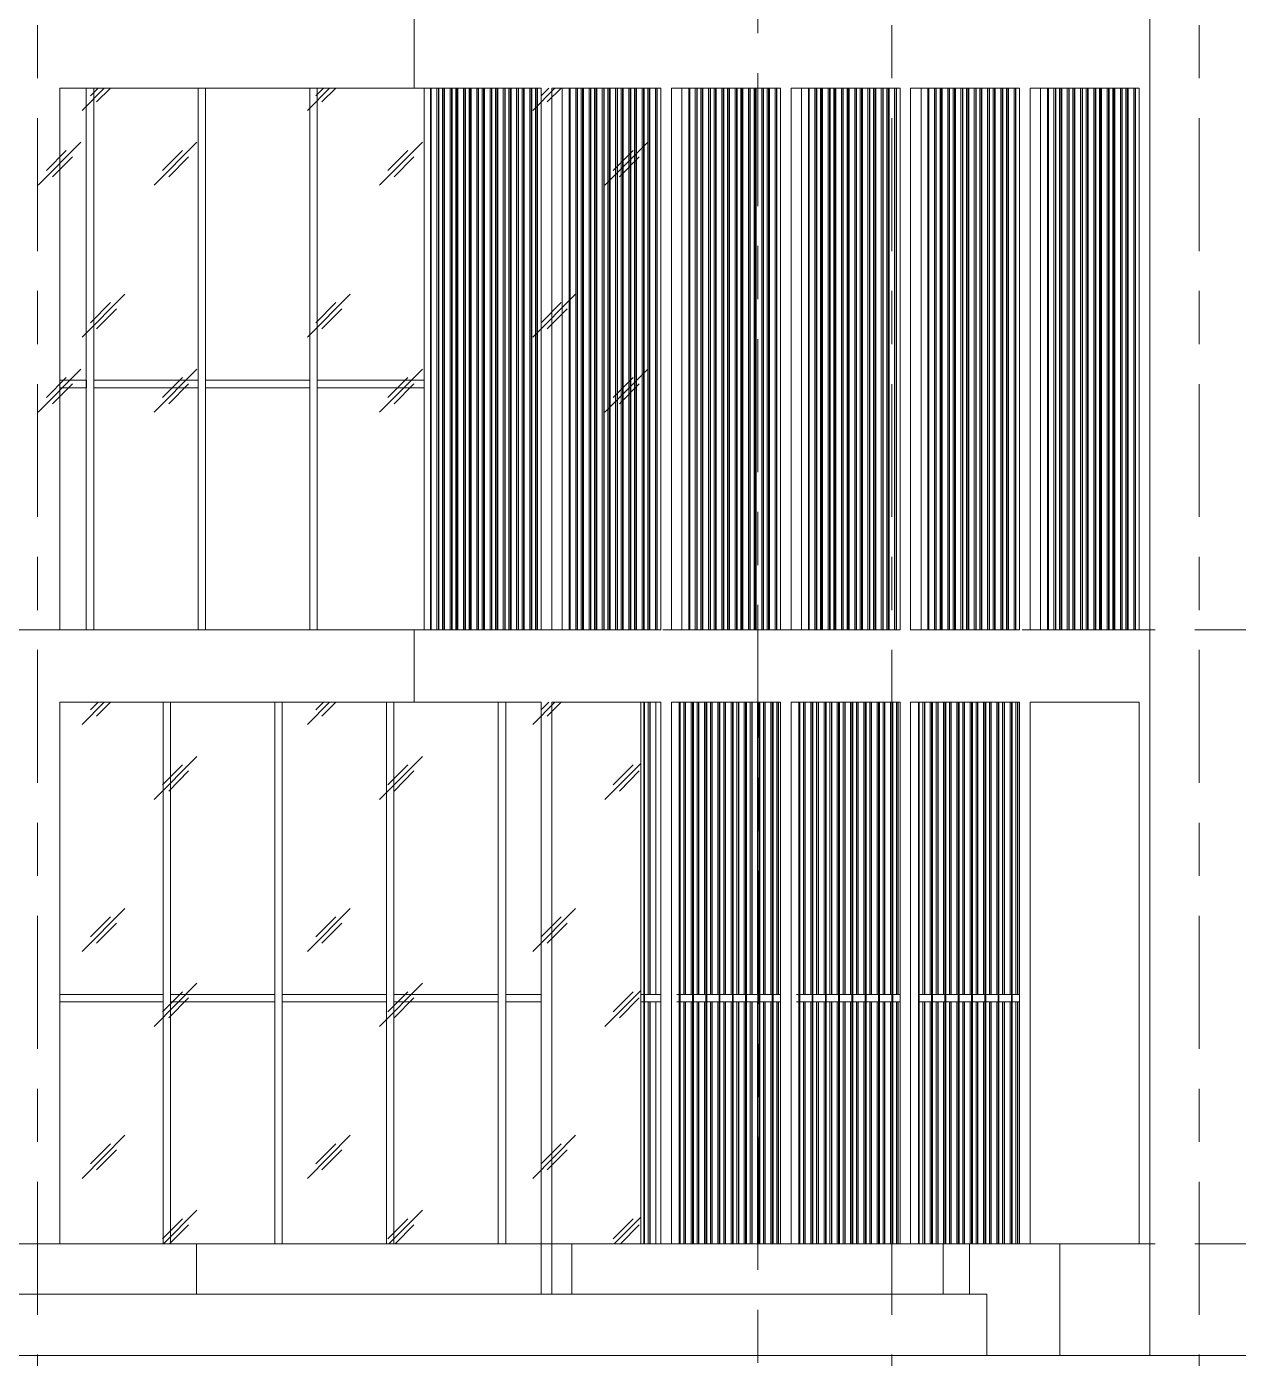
# Model space of a CAD drawing. Header units: millimetres. Extents: x -2100 to 124761, y -10432 to 93550.
# Drawn here: x 11353 to 22201, y -1025 to 10900 of the extents above; entities that cross this region are included whole.
import ezdxf

# ---------------------------------------------------------------- set-up
doc = ezdxf.new("R2010")
doc.units = ezdxf.units.MM
doc.linetypes.add('Centre', pattern=[31.75, 6.35, -4.7625, 15.875, -4.7625])
for name, color, linetype, lineweight in [('A-GLAZ-CWMG', 55, 'Continuous', 5), ('KINH', 152, 'Continuous', 5), ('NET CAT', 3, 'Continuous', 5), ('NET CATConcrete', 3, 'Continuous', 5), ('NET-THAY', 2, 'Continuous', 9), ('TRUC', 225, 'Continuous', 5)]:
    doc.layers.add(name, color=color, linetype=linetype, lineweight=lineweight)

# ---------------------------------------------------------------- blocks, each defined once
blk = doc.blocks.new('ALC1807-ASCENT PLAZA-KET CAU 180524_rvt-1-MẶT ĐỨNG TRỤC A-Q')
at = {"layer": 'NET-THAY'}
for p, q in [((11650, 10350), (11650, 5500)), ((11650, 4850), (11650, 0))]:
    blk.add_line(p, q, dxfattribs=at)
blk = doc.blocks.new('System Panel - Glazed-1982567-MẶT ĐỨNG TRỤC A-Q')
at = {"layer": 'KINH'}
blk.add_line((14912, 5500), (14912, 7667), dxfattribs=at)
blk = doc.blocks.new('System Panel - Glazed-1982687-MẶT ĐỨNG TRỤC A-Q')
at = {"layer": 'KINH'}
blk.add_line((14912, 7733), (14912, 10350), dxfattribs=at)
blk = doc.blocks.new('System Panel - Glazed-1982774-MẶT ĐỨNG TRỤC A-Q')
at = {"layer": 'KINH'}
blk.add_line((16149, 10350), (16149, 5500), dxfattribs=at)
blk = doc.blocks.new('Rectangular Mullion - Rectangular Mullion-V29-MẶT ĐỨNG TRỤC A-Q')
at = {"layer": 'A-GLAZ-CWMG'}
for p, q in [((20177, 2167), (20177, 2233)), ((20243, 2233), (20177, 2233)), ((20243, 2167), (20177, 2167))]:
    blk.add_line(p, q, dxfattribs=at)
blk = doc.blocks.new('Rectangular Mullion - Rectangular Mullion-V30-MẶT ĐỨNG TRỤC A-Q')
at = {"layer": 'A-GLAZ-CWMG'}
for p, q in [((20058, 2167), (20058, 2233)), ((20169, 2233), (20058, 2233)), ((20169, 2167), (20058, 2167)), ((20169, 2233), (20169, 2167))]:
    blk.add_line(p, q, dxfattribs=at)
blk = doc.blocks.new('Rectangular Mullion - Rectangular Mullion-V31-MẶT ĐỨNG TRỤC A-Q')
at = {"layer": 'A-GLAZ-CWMG'}
for p, q in [((20169, 2200), (20169, 0)), ((20177, 2200), (20177, 0)), ((20210, 2167), (20210, 0)), ((20223, 2167), (20223, 0)), ((20226, 2167), (20226, 0))]:
    blk.add_line(p, q, dxfattribs=at)
blk = doc.blocks.new('Rectangular Mullion - Rectangular Mullion-V32-MẶT ĐỨNG TRỤC A-Q')
at = {"layer": 'A-GLAZ-CWMG'}
for p, q in [((20050, 2200), (20050, 0)), ((20058, 2200), (20058, 0)), ((20091, 2167), (20091, 0)), ((20104, 2167), (20104, 0)), ((20107, 2167), (20107, 0)), ((20157, 2167), (20157, 0))]:
    blk.add_line(p, q, dxfattribs=at)
blk = doc.blocks.new('Rectangular Mullion - Rectangular Mullion-V33-MẶT ĐỨNG TRỤC A-Q')
at = {"layer": 'A-GLAZ-CWMG'}
for p, q in [((20169, 4850), (20169, 2200)), ((20177, 4850), (20177, 2200)), ((20210, 4850), (20210, 2233)), ((20223, 4850), (20223, 2233)), ((20226, 4850), (20226, 2233))]:
    blk.add_line(p, q, dxfattribs=at)
blk = doc.blocks.new('Rectangular Mullion - Rectangular Mullion-V34-MẶT ĐỨNG TRỤC A-Q')
at = {"layer": 'A-GLAZ-CWMG'}
for p, q in [((20050, 4850), (20050, 2200)), ((20058, 4850), (20058, 2200)), ((20091, 4850), (20091, 2233)), ((20104, 4850), (20104, 2233)), ((20107, 4850), (20107, 2233)), ((20157, 4850), (20157, 2233))]:
    blk.add_line(p, q, dxfattribs=at)
blk = doc.blocks.new('Rectangular Mullion - Rectangular Mullion-1982645-MẶT ĐỨNG TRỤC A-Q')
at = {"layer": 'A-GLAZ-CWMG'}
for p, q in [((18266, 2233), (18245, 2233)), ((18266, 2167), (18245, 2167)), ((18266, 2233), (18266, 2167))]:
    blk.add_line(p, q, dxfattribs=at)
blk = doc.blocks.new('Rectangular Mullion - Rectangular Mullion-V35-MẶT ĐỨNG TRỤC A-Q')
at = {"layer": 'A-GLAZ-CWMG'}
for p, q in [((17031, 2233), (16850, 2233)), ((17031, 2167), (16850, 2167))]:
    blk.add_line(p, q, dxfattribs=at)
blk = doc.blocks.new('Rectangular Mullion - Rectangular Mullion-V36-MẶT ĐỨNG TRỤC A-Q')
at = {"layer": 'A-GLAZ-CWMG'}
for p, q in [((15642, 2167), (15642, 2233)), ((15961, 2233), (15642, 2233)), ((15961, 2167), (15642, 2167))]:
    blk.add_line(p, q, dxfattribs=at)
blk = doc.blocks.new('Rectangular Mullion - Rectangular Mullion-V37-MẶT ĐỨNG TRỤC A-Q')
at = {"layer": 'A-GLAZ-CWMG'}
for p, q in [((14642, 2167), (14642, 2233)), ((15575, 2233), (14642, 2233)), ((15575, 2167), (14642, 2167)), ((15575, 2233), (15575, 2167))]:
    blk.add_line(p, q, dxfattribs=at)
blk = doc.blocks.new('Rectangular Mullion - Rectangular Mullion-1982772-MẶT ĐỨNG TRỤC A-Q')
at = {"layer": 'A-GLAZ-CWMG'}
for p, q in [((12575, 2233), (11650, 2233)), ((12575, 2167), (11650, 2167)), ((12575, 2233), (12575, 2167))]:
    blk.add_line(p, q, dxfattribs=at)
blk = doc.blocks.new('Rectangular Mullion - Rectangular Mullion-V38-MẶT ĐỨNG TRỤC A-Q')
at = {"layer": 'A-GLAZ-CWMG'}
for p, q in [((15575, 2200), (15575, 0)), ((15642, 2200), (15642, 0))]:
    blk.add_line(p, q, dxfattribs=at)
blk = doc.blocks.new('Rectangular Mullion - Rectangular Mullion-V39-MẶT ĐỨNG TRỤC A-Q')
at = {"layer": 'A-GLAZ-CWMG'}
for p, q in [((15575, 4850), (15575, 2200)), ((15642, 4850), (15642, 2200))]:
    blk.add_line(p, q, dxfattribs=at)
blk = doc.blocks.new('Rectangular Mullion - Rectangular Mullion-V40-MẶT ĐỨNG TRỤC A-Q')
at = {"layer": 'A-GLAZ-CWMG'}
for p, q in [((13944, 13167), (13944, 13233)), ((14902, 13233), (13944, 13233)), ((14902, 13167), (13944, 13167)), ((14902, 13233), (14902, 13167))]:
    blk.add_line(p, q, dxfattribs=at)
blk = doc.blocks.new('Rectangular Mullion - Rectangular Mullion-V51-MẶT ĐỨNG TRỤC A-Q')
at = {"layer": 'A-GLAZ-CWMG'}
for p, q in [((11888, 7733), (11650, 7733)), ((11888, 7667), (11650, 7667)), ((11888, 7733), (11888, 7667))]:
    blk.add_line(p, q, dxfattribs=at)
blk = doc.blocks.new('Rectangular Mullion - Rectangular Mullion-V56-MẶT ĐỨNG TRỤC A-Q')
at = {"layer": 'A-GLAZ-CWMG'}
for p, q in [((14968, 10350), (14968, 5500)), ((14976, 10350), (14976, 5500)), ((15026, 10350), (15026, 5500)), ((15039, 10350), (15039, 5500)), ((15043, 10350), (15043, 5500)), ((15076, 10350), (15076, 5500))]:
    blk.add_line(p, q, dxfattribs=at)
blk = doc.blocks.new('Rectangular Mullion - Rectangular Mullion-V57-MẶT ĐỨNG TRỤC A-Q')
at = {"layer": 'A-GLAZ-CWMG'}
for p, q in [((15920, 10350), (15920, 5500)), ((15928, 10350), (15928, 5500))]:
    blk.add_line(p, q, dxfattribs=at)
blk = doc.blocks.new('Rectangular Mullion - Rectangular Mullion-V58-MẶT ĐỨNG TRỤC A-Q')
at = {"layer": 'A-GLAZ-CWMG'}
for p, q in [((16925, 10350), (16925, 5500)), ((16933, 10350), (16933, 5500)), ((16983, 10350), (16983, 5500)), ((16996, 10350), (16996, 5500)), ((16999, 10350), (16999, 5500))]:
    blk.add_line(p, q, dxfattribs=at)

msp = doc.modelspace()

# ---------------------------------------------------------------- hatches: boundary and pattern name
at = {"layer": 'KINH'}
h = msp.add_hatch(dxfattribs=at)
h.set_pattern_fill('FP_11', color=256, angle=180, style=0, pattern_type=2)
h.set_pattern_definition([(225.204, (21795, 19948.4), (-0.002, -2032), [252.7, -2610.8]), (225.204, (21849.8, 19893.3), (-0.002, -2032), [252.7, -2610.8]), (225.204, (21925.1, 20024.3), (-0.002, -2032), [544.27, -2319.24]), (225.204, (23167, 18587), (-0.002, -2032), [252.7, -2610.8]), (225.204, (23221.7, 18531.8), (-0.002, -2032), [252.7, -2610.8]), (225.204, (23297, 18662.9), (-0.002, -2032), [544.27, -2319.24])])
h.paths.add_polyline_path([(6574.9, 10350), (6574.9, 6650), (12399.9, 6650), (12399.9, 10350)])
h = msp.add_hatch(dxfattribs=at)
h.set_pattern_fill('FP_11', color=256, angle=180, style=0, pattern_type=2)
h.set_pattern_definition([(225.204, (26870, 19948.4), (-0.002, -2032), [252.7, -2610.8]), (225.204, (26924.8, 19893.3), (-0.002, -2032), [252.7, -2610.8]), (225.204, (27000.1, 20024.3), (-0.002, -2032), [544.27, -2319.24]), (225.204, (28242, 18587), (-0.002, -2032), [252.7, -2610.8]), (225.204, (28296.7, 18531.8), (-0.002, -2032), [252.7, -2610.8]), (225.204, (28372, 18662.9), (-0.002, -2032), [544.27, -2319.24])])
h.paths.add_polyline_path([(11649.9, 10350), (11649.9, 6650), (17474.9, 6650), (17474.9, 10350)])
h = msp.add_hatch(dxfattribs=at)
h.set_pattern_fill('FP_11', color=256, angle=180, style=0, pattern_type=2)
h.set_pattern_definition([(225.204, (26870, 14448.4), (-0.002, -2032), [252.7, -2610.8]), (225.204, (26924.8, 14393.3), (-0.002, -2032), [252.7, -2610.8]), (225.204, (27000.1, 14524.3), (-0.002, -2032), [544.27, -2319.24]), (225.204, (28242, 13087), (-0.002, -2032), [252.7, -2610.8]), (225.204, (28296.7, 13031.8), (-0.002, -2032), [252.7, -2610.8]), (225.204, (28372, 13162.9), (-0.002, -2032), [544.27, -2319.24])])
h.paths.add_polyline_path([(11649.9, 4850), (11649.9, 0), (16850.4, 0), (16850.4, 4850)])

# ---------------------------------------------------------------- linework, layer by layer
at = {"layer": 'NET CAT'}
for p, q in [((15961, 5500), (15961, 10350)), ((16056.1, 10350), (16056.1, 5500)), ((17031.4, 5500), (17031.4, 10350)), ((17126.5, 10350), (17126.5, 5500)), ((18101.8, 5500), (18101.8, 10350)), ((18197, 10350), (18197, 5500)), ((19172.2, 5500), (19172.2, 10350)), ((19267.4, 10350), (19267.4, 5500)), ((20242.6, 5500), (20242.6, 10350)), ((20337.8, 10350), (20337.8, 5500)), ((21313.1, 5500), (21313.1, 10350)), ((15961, -450), (15961, 4850)), ((16056.1, 4850), (16056.1, -450)), ((16850.4, 0), (16850.4, 4850)), ((17031.4, 0), (17031.4, 4850)), ((17126.5, 4850), (17126.5, 0)), ((18101.8, 0), (18101.8, 4850)), ((18197, 4850), (18197, 0)), ((19172.2, 0), (19172.2, 4850)), ((19267.4, 4850), (19267.4, 0)), ((20242.6, 0), (20242.6, 4850))]:
    msp.add_line(p, q, dxfattribs=at)
msp.add_lwpolyline([(44599.9, -1000), (-2000.1, -1000)], dxfattribs=at)
at = {"layer": 'NET CATConcrete'}
for p, q in [((14823.7, 10350), (15961, 10350)), ((16056.1, 10350), (17031.4, 10350)), ((17126.5, 10350), (18101.8, 10350)), ((18197, 10350), (19172.2, 10350)), ((19267.4, 10350), (20242.6, 10350)), ((20337.8, 10350), (21313.1, 10350)), ((14823.7, 4850), (15961, 4850)), ((16056.1, 4850), (17031.4, 4850)), ((17126.5, 4850), (18101.8, 4850)), ((18197, 4850), (19172.2, 4850)), ((19267.4, 4850), (20242.6, 4850))]:
    msp.add_line(p, q, dxfattribs=at)
at = {"layer": 'NET-THAY'}
for p, q in [((21409, 18550), (21408.2, 10800)), ((14823.7, 11000), (14823.7, 10350)), ((21408.2, 10800), (21408.2, 5450)), ((11649.9, 10350), (14823.7, 10350)), ((11649.9, 5500), (15961, 5500)), ((14823.7, 5500), (14823.7, 4850)), ((16056.1, 5500), (17031.4, 5500)), ((17126.5, 5500), (18101.8, 5500)), ((18197, 5500), (19172.2, 5500)), ((19267.4, 5500), (20242.6, 5500)), ((20337.8, 5500), (21313.1, 5500)), ((21408.2, 5450), (21408.2, -1000)), ((11649.9, 4850), (14823.7, 4850)), ((21313.1, 0), (21313.1, 4850)), ((15961, 0), (10852.1, 0)), ((12875.1, -450), (12875.1, 0)), ((16234.3, 0), (16234.3, -450)), ((21408.1, 0), (16234.3, 0)), ((19557.3, 0), (19557.3, -450)), ((19795.1, 0), (19795.1, -450)), ((20603.9, -1000), (20603.9, 0)), ((21408.1, -1000), (21408.1, 0)), ((-2000.1, -450), (13944.6, -450)), ((13944.7, -450), (19949.7, -450)), ((19949.7, -450), (19949.7, -1000))]:
    msp.add_line(p, q, dxfattribs=at)
msp.add_lwpolyline([(21313.1, 4850), (20337.8, 4850), (20337.8, 0)], dxfattribs=at)
at = {"layer": 'TRUC', "linetype": 'Centre', "ltscale": 75}
for p, q in [((11449.9, -3849.3), (11449.9, 93540.4)), ((17899.9, -5827.8), (17899.9, 93540.4)), ((19099.9, -3849.3), (19099.9, 93540.4)), ((21849.9, -3849.3), (21849.9, 93540.4)), ((-2000.1, 5500), (44599.9, 5500)), ((-2000.1, 0), (44599.9, 0))]:
    msp.add_line(p, q, dxfattribs=at)

# ---------------------------------------------------------------- block references
at = {"lineweight": 5}
msp.add_blockref('ALC1807-ASCENT PLAZA-KET CAU 180524_rvt-1-MẶT ĐỨNG TRỤC A-Q', (0, 0), dxfattribs=at)
at = {"layer": 'A-GLAZ-CWMG'}
for name, p in [('Rectangular Mullion - Rectangular Mullion-V39-MẶT ĐỨNG TRỤC A-Q', (-3687.5, 5500)), ('Rectangular Mullion - Rectangular Mullion-V39-MẶT ĐỨNG TRỤC A-Q', (-2687.5, 5500)), ('Rectangular Mullion - Rectangular Mullion-V39-MẶT ĐỨNG TRỤC A-Q', (-1687.5, 5500)), ('Rectangular Mullion - Rectangular Mullion-V56-MẶT ĐỨNG TRỤC A-Q', (0, 0)), ('Rectangular Mullion - Rectangular Mullion-V56-MẶT ĐỨNG TRỤC A-Q', (118.9, 0)), ('Rectangular Mullion - Rectangular Mullion-V56-MẶT ĐỨNG TRỤC A-Q', (237.9, 0)), ('Rectangular Mullion - Rectangular Mullion-V56-MẶT ĐỨNG TRỤC A-Q', (356.8, 0)), ('Rectangular Mullion - Rectangular Mullion-V56-MẶT ĐỨNG TRỤC A-Q', (475.7, 0)), ('Rectangular Mullion - Rectangular Mullion-V56-MẶT ĐỨNG TRỤC A-Q', (594.7, 0)), ('Rectangular Mullion - Rectangular Mullion-V56-MẶT ĐỨNG TRỤC A-Q', (713.6, 0)), ('Rectangular Mullion - Rectangular Mullion-V56-MẶT ĐỨNG TRỤC A-Q', (832.5, 0)), ('Rectangular Mullion - Rectangular Mullion-V57-MẶT ĐỨNG TRỤC A-Q', (0, 0)), ('Rectangular Mullion - Rectangular Mullion-V56-MẶT ĐỨNG TRỤC A-Q', (1243, 0)), ('Rectangular Mullion - Rectangular Mullion-V56-MẶT ĐỨNG TRỤC A-Q', (1361.9, 0)), ('Rectangular Mullion - Rectangular Mullion-V56-MẶT ĐỨNG TRỤC A-Q', (1480.8, 0)), ('Rectangular Mullion - Rectangular Mullion-V56-MẶT ĐỨNG TRỤC A-Q', (1599.8, 0)), ('Rectangular Mullion - Rectangular Mullion-V56-MẶT ĐỨNG TRỤC A-Q', (1718.7, 0)), ('Rectangular Mullion - Rectangular Mullion-V56-MẶT ĐỨNG TRỤC A-Q', (1837.6, 0)), ('Rectangular Mullion - Rectangular Mullion-V58-MẶT ĐỨNG TRỤC A-Q', (0, 0)), ('Rectangular Mullion - Rectangular Mullion-V56-MẶT ĐỨNG TRỤC A-Q', (2313.4, 0)), ('Rectangular Mullion - Rectangular Mullion-V56-MẶT ĐỨNG TRỤC A-Q', (2432.3, 0)), ('Rectangular Mullion - Rectangular Mullion-V56-MẶT ĐỨNG TRỤC A-Q', (2551.3, 0)), ('Rectangular Mullion - Rectangular Mullion-V56-MẶT ĐỨNG TRỤC A-Q', (2670.2, 0)), ('Rectangular Mullion - Rectangular Mullion-V56-MẶT ĐỨNG TRỤC A-Q', (2789.1, 0)), ('Rectangular Mullion - Rectangular Mullion-V56-MẶT ĐỨNG TRỤC A-Q', (2908.1, 0)), ('Rectangular Mullion - Rectangular Mullion-V58-MẶT ĐỨNG TRỤC A-Q', (1070.4, 0)), ('Rectangular Mullion - Rectangular Mullion-V56-MẶT ĐỨNG TRỤC A-Q', (3383.8, 0)), ('Rectangular Mullion - Rectangular Mullion-V56-MẶT ĐỨNG TRỤC A-Q', (3502.7, 0)), ('Rectangular Mullion - Rectangular Mullion-V56-MẶT ĐỨNG TRỤC A-Q', (3621.7, 0)), ('Rectangular Mullion - Rectangular Mullion-V56-MẶT ĐỨNG TRỤC A-Q', (3740.6, 0)), ('Rectangular Mullion - Rectangular Mullion-V56-MẶT ĐỨNG TRỤC A-Q', (3859.5, 0)), ('Rectangular Mullion - Rectangular Mullion-V56-MẶT ĐỨNG TRỤC A-Q', (3978.5, 0)), ('Rectangular Mullion - Rectangular Mullion-V58-MẶT ĐỨNG TRỤC A-Q', (2140.8, 0)), ('Rectangular Mullion - Rectangular Mullion-V56-MẶT ĐỨNG TRỤC A-Q', (4454.2, 0)), ('Rectangular Mullion - Rectangular Mullion-V56-MẶT ĐỨNG TRỤC A-Q', (4573.2, 0)), ('Rectangular Mullion - Rectangular Mullion-V56-MẶT ĐỨNG TRỤC A-Q', (4692.1, 0)), ('Rectangular Mullion - Rectangular Mullion-V56-MẶT ĐỨNG TRỤC A-Q', (4811, 0)), ('Rectangular Mullion - Rectangular Mullion-V56-MẶT ĐỨNG TRỤC A-Q', (4930, 0)), ('Rectangular Mullion - Rectangular Mullion-V56-MẶT ĐỨNG TRỤC A-Q', (5048.9, 0)), ('Rectangular Mullion - Rectangular Mullion-V58-MẶT ĐỨNG TRỤC A-Q', (3211.2, 0)), ('Rectangular Mullion - Rectangular Mullion-V56-MẶT ĐỨNG TRỤC A-Q', (5524.6, 0)), ('Rectangular Mullion - Rectangular Mullion-V56-MẶT ĐỨNG TRỤC A-Q', (5643.6, 0)), ('Rectangular Mullion - Rectangular Mullion-V56-MẶT ĐỨNG TRỤC A-Q', (5762.5, 0)), ('Rectangular Mullion - Rectangular Mullion-V56-MẶT ĐỨNG TRỤC A-Q', (5881.4, 0)), ('Rectangular Mullion - Rectangular Mullion-V56-MẶT ĐỨNG TRỤC A-Q', (6000.4, 0)), ('Rectangular Mullion - Rectangular Mullion-V56-MẶT ĐỨNG TRỤC A-Q', (6119.3, 0)), ('Rectangular Mullion - Rectangular Mullion-V58-MẶT ĐỨNG TRỤC A-Q', (4281.7, 0)), ('Rectangular Mullion - Rectangular Mullion-V51-MẶT ĐỨNG TRỤC A-Q', (0, 0)), ('Rectangular Mullion - Rectangular Mullion-V38-MẶT ĐỨNG TRỤC A-Q', (-3687.5, 5500)), ('Rectangular Mullion - Rectangular Mullion-V37-MẶT ĐỨNG TRỤC A-Q', (-2687.5, 5500)), ('Rectangular Mullion - Rectangular Mullion-V38-MẶT ĐỨNG TRỤC A-Q', (-2687.5, 5500)), ('Rectangular Mullion - Rectangular Mullion-V37-MẶT ĐỨNG TRỤC A-Q', (-1687.5, 5500)), ('Rectangular Mullion - Rectangular Mullion-V38-MẶT ĐỨNG TRỤC A-Q', (-1687.5, 5500)), ('Rectangular Mullion - Rectangular Mullion-V40-MẶT ĐỨNG TRỤC A-Q', (10, -5500)), ('Rectangular Mullion - Rectangular Mullion-V39-MẶT ĐỨNG TRỤC A-Q', (-3000, 0)), ('Rectangular Mullion - Rectangular Mullion-V39-MẶT ĐỨNG TRỤC A-Q', (-2000, 0)), ('Rectangular Mullion - Rectangular Mullion-V39-MẶT ĐỨNG TRỤC A-Q', (-1000, 0)), ('Rectangular Mullion - Rectangular Mullion-V39-MẶT ĐỨNG TRỤC A-Q', (0, 0)), ('Rectangular Mullion - Rectangular Mullion-V34-MẶT ĐỨNG TRỤC A-Q', (-3172.1, 0)), ('Rectangular Mullion - Rectangular Mullion-V34-MẶT ĐỨNG TRỤC A-Q', (-2854.4, 0)), ('Rectangular Mullion - Rectangular Mullion-V34-MẶT ĐỨNG TRỤC A-Q', (-2735.5, 0)), ('Rectangular Mullion - Rectangular Mullion-V34-MẶT ĐỨNG TRỤC A-Q', (-2616.6, 0)), ('Rectangular Mullion - Rectangular Mullion-V34-MẶT ĐỨNG TRỤC A-Q', (-2497.6, 0)), ('Rectangular Mullion - Rectangular Mullion-V34-MẶT ĐỨNG TRỤC A-Q', (-2378.7, 0)), ('Rectangular Mullion - Rectangular Mullion-V34-MẶT ĐỨNG TRỤC A-Q', (-2259.8, 0)), ('Rectangular Mullion - Rectangular Mullion-V34-MẶT ĐỨNG TRỤC A-Q', (-2140.8, 0)), ('Rectangular Mullion - Rectangular Mullion-V33-MẶT ĐỨNG TRỤC A-Q', (-2140.8, 0)), ('Rectangular Mullion - Rectangular Mullion-V34-MẶT ĐỨNG TRỤC A-Q', (-1784, 0)), ('Rectangular Mullion - Rectangular Mullion-V34-MẶT ĐỨNG TRỤC A-Q', (-1665.1, 0)), ('Rectangular Mullion - Rectangular Mullion-V34-MẶT ĐỨNG TRỤC A-Q', (-1546.2, 0)), ('Rectangular Mullion - Rectangular Mullion-V34-MẶT ĐỨNG TRỤC A-Q', (-1427.2, 0)), ('Rectangular Mullion - Rectangular Mullion-V34-MẶT ĐỨNG TRỤC A-Q', (-1308.3, 0)), ('Rectangular Mullion - Rectangular Mullion-V34-MẶT ĐỨNG TRỤC A-Q', (-1189.4, 0)), ('Rectangular Mullion - Rectangular Mullion-V34-MẶT ĐỨNG TRỤC A-Q', (-1070.4, 0)), ('Rectangular Mullion - Rectangular Mullion-V33-MẶT ĐỨNG TRỤC A-Q', (-1070.4, 0)), ('Rectangular Mullion - Rectangular Mullion-V34-MẶT ĐỨNG TRỤC A-Q', (-713.6, 0)), ('Rectangular Mullion - Rectangular Mullion-V34-MẶT ĐỨNG TRỤC A-Q', (-594.7, 0)), ('Rectangular Mullion - Rectangular Mullion-V34-MẶT ĐỨNG TRỤC A-Q', (-475.7, 0)), ('Rectangular Mullion - Rectangular Mullion-V34-MẶT ĐỨNG TRỤC A-Q', (-356.8, 0)), ('Rectangular Mullion - Rectangular Mullion-V34-MẶT ĐỨNG TRỤC A-Q', (-237.9, 0)), ('Rectangular Mullion - Rectangular Mullion-V34-MẶT ĐỨNG TRỤC A-Q', (-118.9, 0)), ('Rectangular Mullion - Rectangular Mullion-V34-MẶT ĐỨNG TRỤC A-Q', (0, 0)), ('Rectangular Mullion - Rectangular Mullion-V33-MẶT ĐỨNG TRỤC A-Q', (0, 0)), ('Rectangular Mullion - Rectangular Mullion-1982772-MẶT ĐỨNG TRỤC A-Q', (0, 0)), ('Rectangular Mullion - Rectangular Mullion-V38-MẶT ĐỨNG TRỤC A-Q', (-3000, 0)), ('Rectangular Mullion - Rectangular Mullion-V37-MẶT ĐỨNG TRỤC A-Q', (-2000, 0)), ('Rectangular Mullion - Rectangular Mullion-V38-MẶT ĐỨNG TRỤC A-Q', (-2000, 0)), ('Rectangular Mullion - Rectangular Mullion-V37-MẶT ĐỨNG TRỤC A-Q', (-1000, 0)), ('Rectangular Mullion - Rectangular Mullion-V38-MẶT ĐỨNG TRỤC A-Q', (-1000, 0)), ('Rectangular Mullion - Rectangular Mullion-V37-MẶT ĐỨNG TRỤC A-Q', (0, 0)), ('Rectangular Mullion - Rectangular Mullion-V38-MẶT ĐỨNG TRỤC A-Q', (0, 0)), ('Rectangular Mullion - Rectangular Mullion-V36-MẶT ĐỨNG TRỤC A-Q', (0, 0)), ('Rectangular Mullion - Rectangular Mullion-V35-MẶT ĐỨNG TRỤC A-Q', (0, 0)), ('Rectangular Mullion - Rectangular Mullion-V32-MẶT ĐỨNG TRỤC A-Q', (-3172.1, 0)), ('Rectangular Mullion - Rectangular Mullion-1982645-MẶT ĐỨNG TRỤC A-Q', (-1070.4, 0)), ('Rectangular Mullion - Rectangular Mullion-V32-MẶT ĐỨNG TRỤC A-Q', (-2854.4, 0)), ('Rectangular Mullion - Rectangular Mullion-V30-MẶT ĐỨNG TRỤC A-Q', (-2854.4, 0)), ('Rectangular Mullion - Rectangular Mullion-V32-MẶT ĐỨNG TRỤC A-Q', (-2735.5, 0)), ('Rectangular Mullion - Rectangular Mullion-V30-MẶT ĐỨNG TRỤC A-Q', (-2735.5, 0)), ('Rectangular Mullion - Rectangular Mullion-V32-MẶT ĐỨNG TRỤC A-Q', (-2616.6, 0)), ('Rectangular Mullion - Rectangular Mullion-V30-MẶT ĐỨNG TRỤC A-Q', (-2616.6, 0)), ('Rectangular Mullion - Rectangular Mullion-V32-MẶT ĐỨNG TRỤC A-Q', (-2497.6, 0)), ('Rectangular Mullion - Rectangular Mullion-V30-MẶT ĐỨNG TRỤC A-Q', (-2497.6, 0)), ('Rectangular Mullion - Rectangular Mullion-V32-MẶT ĐỨNG TRỤC A-Q', (-2378.7, 0)), ('Rectangular Mullion - Rectangular Mullion-V30-MẶT ĐỨNG TRỤC A-Q', (-2378.7, 0)), ('Rectangular Mullion - Rectangular Mullion-V32-MẶT ĐỨNG TRỤC A-Q', (-2259.8, 0)), ('Rectangular Mullion - Rectangular Mullion-V30-MẶT ĐỨNG TRỤC A-Q', (-2259.8, 0)), ('Rectangular Mullion - Rectangular Mullion-V32-MẶT ĐỨNG TRỤC A-Q', (-2140.8, 0)), ('Rectangular Mullion - Rectangular Mullion-V30-MẶT ĐỨNG TRỤC A-Q', (-2140.8, 0)), ('Rectangular Mullion - Rectangular Mullion-V31-MẶT ĐỨNG TRỤC A-Q', (-2140.8, 0)), ('Rectangular Mullion - Rectangular Mullion-V29-MẶT ĐỨNG TRỤC A-Q', (-2140.8, 0)), ('Rectangular Mullion - Rectangular Mullion-1982645-MẶT ĐỨNG TRỤC A-Q', (0, 0)), ('Rectangular Mullion - Rectangular Mullion-V32-MẶT ĐỨNG TRỤC A-Q', (-1784, 0)), ('Rectangular Mullion - Rectangular Mullion-V30-MẶT ĐỨNG TRỤC A-Q', (-1784, 0)), ('Rectangular Mullion - Rectangular Mullion-V32-MẶT ĐỨNG TRỤC A-Q', (-1665.1, 0)), ('Rectangular Mullion - Rectangular Mullion-V30-MẶT ĐỨNG TRỤC A-Q', (-1665.1, 0)), ('Rectangular Mullion - Rectangular Mullion-V32-MẶT ĐỨNG TRỤC A-Q', (-1546.2, 0)), ('Rectangular Mullion - Rectangular Mullion-V30-MẶT ĐỨNG TRỤC A-Q', (-1546.2, 0)), ('Rectangular Mullion - Rectangular Mullion-V32-MẶT ĐỨNG TRỤC A-Q', (-1427.2, 0)), ('Rectangular Mullion - Rectangular Mullion-V30-MẶT ĐỨNG TRỤC A-Q', (-1427.2, 0)), ('Rectangular Mullion - Rectangular Mullion-V32-MẶT ĐỨNG TRỤC A-Q', (-1308.3, 0)), ('Rectangular Mullion - Rectangular Mullion-V30-MẶT ĐỨNG TRỤC A-Q', (-1308.3, 0)), ('Rectangular Mullion - Rectangular Mullion-V32-MẶT ĐỨNG TRỤC A-Q', (-1189.4, 0)), ('Rectangular Mullion - Rectangular Mullion-V30-MẶT ĐỨNG TRỤC A-Q', (-1189.4, 0)), ('Rectangular Mullion - Rectangular Mullion-V32-MẶT ĐỨNG TRỤC A-Q', (-1070.4, 0)), ('Rectangular Mullion - Rectangular Mullion-V30-MẶT ĐỨNG TRỤC A-Q', (-1070.4, 0)), ('Rectangular Mullion - Rectangular Mullion-V31-MẶT ĐỨNG TRỤC A-Q', (-1070.4, 0)), ('Rectangular Mullion - Rectangular Mullion-V29-MẶT ĐỨNG TRỤC A-Q', (-1070.4, 0)), ('Rectangular Mullion - Rectangular Mullion-V32-MẶT ĐỨNG TRỤC A-Q', (-713.6, 0)), ('Rectangular Mullion - Rectangular Mullion-V30-MẶT ĐỨNG TRỤC A-Q', (-713.6, 0)), ('Rectangular Mullion - Rectangular Mullion-V32-MẶT ĐỨNG TRỤC A-Q', (-594.7, 0)), ('Rectangular Mullion - Rectangular Mullion-V30-MẶT ĐỨNG TRỤC A-Q', (-594.7, 0)), ('Rectangular Mullion - Rectangular Mullion-V32-MẶT ĐỨNG TRỤC A-Q', (-475.7, 0)), ('Rectangular Mullion - Rectangular Mullion-V30-MẶT ĐỨNG TRỤC A-Q', (-475.7, 0)), ('Rectangular Mullion - Rectangular Mullion-V32-MẶT ĐỨNG TRỤC A-Q', (-356.8, 0)), ('Rectangular Mullion - Rectangular Mullion-V30-MẶT ĐỨNG TRỤC A-Q', (-356.8, 0)), ('Rectangular Mullion - Rectangular Mullion-V32-MẶT ĐỨNG TRỤC A-Q', (-237.9, 0)), ('Rectangular Mullion - Rectangular Mullion-V30-MẶT ĐỨNG TRỤC A-Q', (-237.9, 0)), ('Rectangular Mullion - Rectangular Mullion-V32-MẶT ĐỨNG TRỤC A-Q', (-118.9, 0)), ('Rectangular Mullion - Rectangular Mullion-V30-MẶT ĐỨNG TRỤC A-Q', (-118.9, 0)), ('Rectangular Mullion - Rectangular Mullion-V32-MẶT ĐỨNG TRỤC A-Q', (0, 0)), ('Rectangular Mullion - Rectangular Mullion-V30-MẶT ĐỨNG TRỤC A-Q', (0, 0)), ('Rectangular Mullion - Rectangular Mullion-V31-MẶT ĐỨNG TRỤC A-Q', (0, 0)), ('Rectangular Mullion - Rectangular Mullion-V29-MẶT ĐỨNG TRỤC A-Q', (0, 0))]:
    msp.add_blockref(name, p, dxfattribs=at)
at = {"layer": 'KINH'}
for name, p in [('System Panel - Glazed-1982687-MẶT ĐỨNG TRỤC A-Q', (0, 0)), ('System Panel - Glazed-1982774-MẶT ĐỨNG TRỤC A-Q', (0, 0)), ('System Panel - Glazed-1982774-MẶT ĐỨNG TRỤC A-Q', (1070.4, 0)), ('System Panel - Glazed-1982774-MẶT ĐỨNG TRỤC A-Q', (2140.8, 0)), ('System Panel - Glazed-1982774-MẶT ĐỨNG TRỤC A-Q', (3211.2, 0)), ('System Panel - Glazed-1982774-MẶT ĐỨNG TRỤC A-Q', (4281.7, 0)), ('System Panel - Glazed-1982567-MẶT ĐỨNG TRỤC A-Q', (0, 0))]:
    msp.add_blockref(name, p, dxfattribs=at)

doc.saveas('drawing.dxf')
